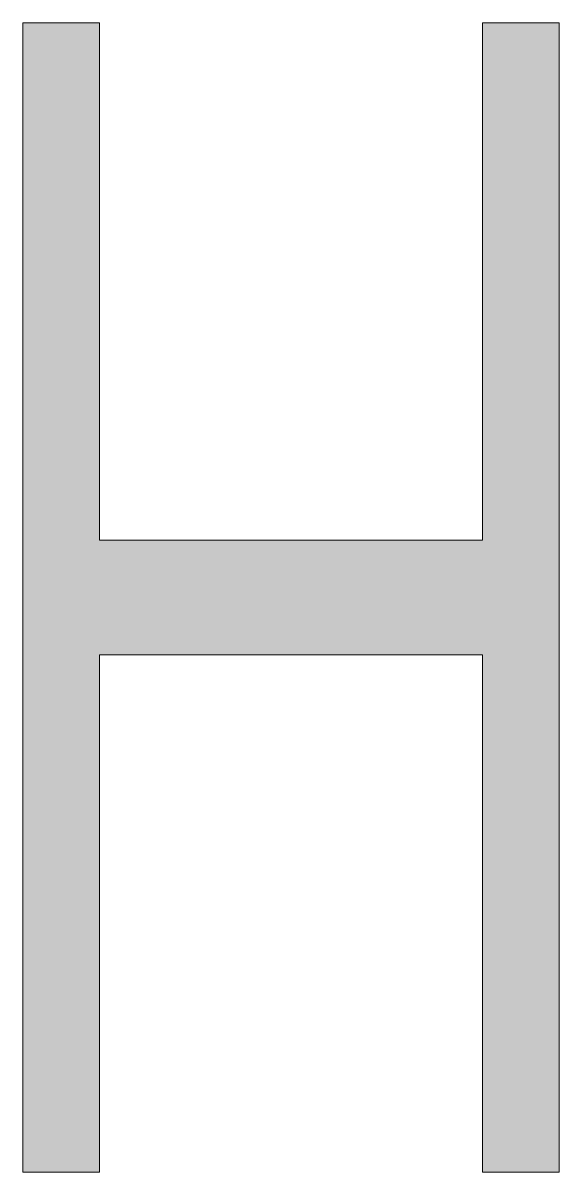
# Model space of a CAD drawing. Header units: metres. Extents: x 13 to 27, y -31.6 to -1.6.
import ezdxf

# ---------------------------------------------------------------- set-up
doc = ezdxf.new("R2010")
doc.units = ezdxf.units.M
doc.layers.add('A-DETL-GENF', color=92, linetype='Continuous', lineweight=18)

# ---------------------------------------------------------------- blocks, each defined once
blk = doc.blocks.new('30 roval H-profielen - Roval-171249-362643-00_0 Basismaterialen')
at = {"layer": 'A-DETL-GENF'}
blk.add_hatch(color=256, dxfattribs=at).paths.add_polyline_path([(27, -31.636), (27, -1.636), (25, -1.636), (25, -15.136), (15, -15.136), (15, -1.636), (13, -1.636), (13, -31.636), (15, -31.636), (15, -18.136), (25, -18.136), (25, -31.636)])
for p, q in [((15, -1.636), (13, -1.636)), ((13, -1.636), (13, -31.636)), ((15, -15.136), (15, -1.636)), ((27, -1.636), (25, -1.636)), ((25, -1.636), (25, -15.136)), ((27, -31.636), (27, -1.636)), ((25, -15.136), (15, -15.136)), ((15, -31.636), (15, -18.136)), ((15, -18.136), (25, -18.136)), ((25, -18.136), (25, -31.636)), ((13, -31.636), (15, -31.636)), ((25, -31.636), (27, -31.636))]:
    blk.add_line(p, q, dxfattribs=at)

msp = doc.modelspace()

# ---------------------------------------------------------------- block references
msp.add_blockref('30 roval H-profielen - Roval-171249-362643-00_0 Basismaterialen', (0, 0))

doc.saveas('drawing.dxf')
